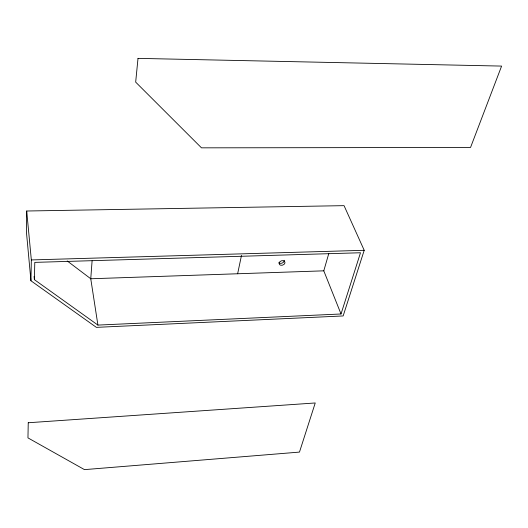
<?xml version="1.0" encoding="UTF-8"?>
<svg xmlns="http://www.w3.org/2000/svg" width="528" height="528" viewBox="0 0 528 528"><rect width="100%" height="100%" fill="white"/><g stroke="black" fill="none" stroke-linecap="round" stroke-linejoin="round"><path stroke-width="0.79" d="M26.69 211.009L26.4 231.673L30.941 280.777L96.386 327.36L343.147 315.949L364.208 250.305L344.058 205.656L26.69 211.009L31.337 259.934L30.941 280.777M34.399 279.662L34.789 262.376L360.499 252.754L341.015 313.982L97.918 325.09L34.399 279.662L34.089 276.395M328.819 253.433L323.783 270.831L90.757 278.764L92.096 260.832M284.348 260.297C284.275 262.779 280.764 264.297 278.857 262.753M237.633 273.761L241.487 255.427M31.337 259.934L364.208 250.305M67.195 260.938L90.757 278.764M323.618 270.415L341.015 313.982M90.684 278.296L97.918 325.09M28.241 422.75L27.958 437.89L84.48 469.63L299.475 452.093L315.236 402.97L28.241 422.75M279.107 263.063C278.83 266.548 284.48 265.617 285.001 262.871C285.298 259.38 279.622 260.304 279.107 263.063M138.013 58.37L135.67 82.117L201.485 147.84L470.54 147.464L501.6 66.086L138.013 58.37"/></g></svg>
